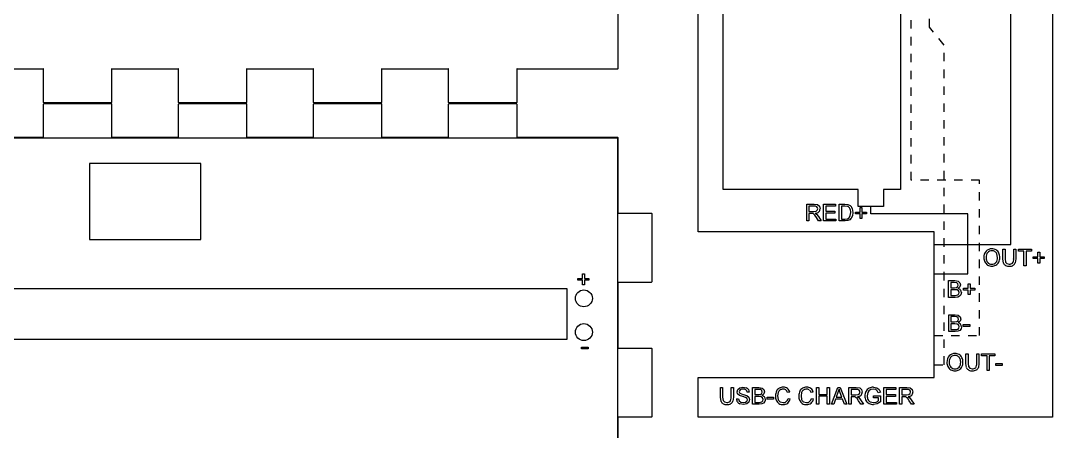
# Model space of a CAD drawing. Extents: x -34 to 366, y 525 to 825.
# Drawn here: x 62.4 to 184.7, y 700.1 to 748.8 of the extents above; entities that cross this region are included whole.
import ezdxf

# ---------------------------------------------------------------- set-up
doc = ezdxf.new("R2010")
doc.units = 0
doc.header["$MEASUREMENT"] = 0
doc.linetypes.add('SMALL-DASH', pattern=[2, 1, -1])
for name, color, linetype in [('CUT', 30, 'CONTINUOUS'), ('DASH', 6, 'CONTINUOUS'), ('ETCH', 96, 'CONTINUOUS')]:
    doc.layers.add(name, color=color, linetype=linetype)

msp = doc.modelspace()

# ---------------------------------------------------------------- linework, layer by layer
at = {"layer": 'CUT'}
for p, q in [((142.66, 723.76), (142.66, 813.76)), ((184.66, 813.76), (184.66, 701.76)), ((145.66, 728.76), (145.66, 804.76)), ((166.66, 804.76), (166.66, 728.76)), ((70.54, 731.86), (70.54, 722.86)), ((83.74, 731.86), (70.54, 731.86)), ((83.74, 722.86), (83.74, 731.86)), ((147.66, 728.76), (145.66, 728.76)), ((150.66, 728.76), (147.66, 728.76)), ((161.66, 728.76), (150.66, 728.76)), ((161.66, 726.76), (161.66, 728.76)), ((166.66, 728.76), (164.66, 728.76)), ((164.66, 728.76), (164.66, 726.76)), ((164.66, 726.76), (161.66, 726.76)), ((70.54, 722.86), (83.74, 722.86)), ((170.66, 723.76), (142.66, 723.76)), ((170.66, 706.46), (170.66, 723.76)), ((142.66, 706.46), (170.66, 706.46)), ((142.66, 705.76), (142.66, 706.46)), ((142.66, 701.76), (142.66, 705.76)), ((184.66, 701.76), (142.66, 701.76))]:
    msp.add_line(p, q, dxfattribs=at)
at = {"layer": 'CUT', "color": 0}
for p, q in [((133.21, 743.16), (133.21, 752.09)), ((57.21, 743.09), (65.07, 743.09)), ((65.08, 743.12), (65.07, 743.1)), ((65.07, 743.1), (65.07, 743.09)), ((65.07, 743.09), (65.08, 743.09)), ((65.07, 743.09), (65.07, 739.16)), ((65.09, 743.12), (65.08, 743.12)), ((65.08, 743.09), (65.1, 743.1)), ((65.1, 743.1), (65.09, 743.12)), ((73.2, 743.12), (73.18, 743.12)), ((73.18, 743.12), (73.18, 743.1)), ((73.18, 743.1), (73.2, 743.09)), ((73.21, 743.1), (73.2, 743.12)), ((73.2, 743.09), (73.21, 743.09)), ((73.21, 743.09), (73.21, 743.1)), ((73.21, 739.16), (73.21, 743.09)), ((73.21, 743.09), (81.07, 743.09)), ((81.08, 743.12), (81.07, 743.1)), ((81.07, 743.09), (81.1, 743.1)), ((81.07, 743.1), (81.07, 743.09)), ((81.07, 743.09), (81.07, 743.09)), ((81.07, 743.09), (81.07, 739.16)), ((81.09, 743.12), (81.08, 743.12)), ((81.1, 743.1), (81.09, 743.12)), ((89.2, 743.12), (89.18, 743.12)), ((89.18, 743.12), (89.18, 743.1)), ((89.18, 743.1), (89.2, 743.09)), ((89.21, 743.1), (89.2, 743.12)), ((89.2, 743.09), (89.21, 743.09)), ((89.21, 743.09), (89.21, 743.1)), ((89.21, 739.16), (89.21, 743.09)), ((89.21, 743.09), (97.07, 743.09)), ((97.08, 743.12), (97.07, 743.1)), ((97.07, 743.09), (97.1, 743.1)), ((97.07, 743.1), (97.07, 743.09)), ((97.07, 743.09), (97.07, 743.09)), ((97.07, 743.09), (97.07, 739.16)), ((97.09, 743.12), (97.08, 743.12)), ((97.1, 743.1), (97.09, 743.12)), ((105.2, 743.12), (105.18, 743.12)), ((105.18, 743.12), (105.18, 743.1)), ((105.18, 743.1), (105.2, 743.09)), ((105.21, 743.1), (105.2, 743.12)), ((105.2, 743.09), (105.21, 743.09)), ((105.21, 743.09), (105.21, 743.1)), ((105.21, 739.16), (105.21, 743.09)), ((105.21, 743.09), (113.07, 743.09)), ((113.08, 743.12), (113.07, 743.1)), ((113.07, 743.09), (113.1, 743.1)), ((113.07, 743.1), (113.07, 743.09)), ((113.07, 743.09), (113.07, 743.09)), ((113.07, 743.09), (113.07, 739.16)), ((113.09, 743.12), (113.08, 743.12)), ((113.1, 743.1), (113.09, 743.12)), ((121.2, 743.12), (121.18, 743.12)), ((121.18, 743.12), (121.18, 743.1)), ((121.18, 743.1), (121.2, 743.09)), ((121.21, 743.1), (121.2, 743.12)), ((121.2, 743.09), (121.21, 743.09)), ((121.21, 743.09), (121.21, 743.1)), ((121.21, 739.16), (121.21, 743.09)), ((121.21, 743.09), (133.14, 743.09)), ((133.14, 743.09), (133.15, 743.09)), ((133.15, 743.09), (133.19, 743.11)), ((133.19, 743.11), (133.21, 743.15)), ((133.21, 743.15), (133.21, 743.16)), ((65.07, 739.16), (65.07, 739.15)), ((65.07, 739.15), (65.09, 739.11)), ((65.09, 738.91), (65.07, 738.87)), ((65.07, 738.87), (65.07, 738.86)), ((65.07, 738.86), (65.07, 734.93)), ((65.09, 739.11), (65.12, 739.09)), ((65.13, 738.93), (65.09, 738.91)), ((65.12, 739.09), (65.14, 739.09)), ((65.14, 738.93), (65.13, 738.93)), ((65.14, 739.09), (73.14, 739.09)), ((73.14, 738.93), (65.14, 738.93)), ((73.14, 739.09), (73.15, 739.09)), ((73.15, 738.93), (73.14, 738.93)), ((73.15, 739.09), (73.19, 739.11)), ((73.19, 738.91), (73.15, 738.93)), ((73.19, 739.11), (73.21, 739.15)), ((73.21, 738.87), (73.19, 738.91)), ((73.21, 739.15), (73.21, 739.16)), ((73.21, 738.86), (73.21, 738.87)), ((73.21, 734.93), (73.21, 738.86)), ((81.07, 739.16), (81.07, 739.15)), ((81.07, 739.15), (81.09, 739.11)), ((81.09, 738.91), (81.07, 738.87)), ((81.07, 738.87), (81.07, 738.86)), ((81.07, 738.86), (81.07, 734.93)), ((81.09, 739.11), (81.13, 739.09)), ((81.13, 738.93), (81.09, 738.91)), ((81.13, 739.09), (81.14, 739.09)), ((81.14, 738.93), (81.13, 738.93)), ((81.14, 739.09), (89.14, 739.09)), ((89.14, 738.93), (81.14, 738.93)), ((89.14, 739.09), (89.15, 739.09)), ((89.15, 738.93), (89.14, 738.93)), ((89.15, 739.09), (89.19, 739.11)), ((89.19, 738.91), (89.15, 738.93)), ((89.19, 739.11), (89.21, 739.15)), ((89.21, 738.87), (89.19, 738.91)), ((89.21, 739.15), (89.21, 739.16)), ((89.21, 738.86), (89.21, 738.87)), ((89.21, 734.93), (89.21, 738.86)), ((97.07, 739.16), (97.07, 739.15)), ((97.07, 739.15), (97.09, 739.11)), ((97.09, 738.91), (97.07, 738.87)), ((97.07, 738.87), (97.07, 738.86)), ((97.07, 738.86), (97.07, 734.93)), ((97.09, 739.11), (97.13, 739.09)), ((97.13, 738.93), (97.09, 738.91)), ((97.13, 739.09), (97.14, 739.09)), ((97.14, 738.93), (97.13, 738.93)), ((97.14, 739.09), (105.14, 739.09)), ((105.14, 738.93), (97.14, 738.93)), ((105.14, 739.09), (105.15, 739.09)), ((105.15, 738.93), (105.14, 738.93)), ((105.15, 739.09), (105.19, 739.11)), ((105.19, 738.91), (105.15, 738.93)), ((105.19, 739.11), (105.21, 739.15)), ((105.21, 738.87), (105.19, 738.91)), ((105.21, 739.15), (105.21, 739.16)), ((105.21, 738.86), (105.21, 738.87)), ((105.21, 734.93), (105.21, 738.86)), ((113.07, 739.16), (113.07, 739.15)), ((113.07, 739.15), (113.09, 739.11)), ((113.09, 738.91), (113.07, 738.87)), ((113.07, 738.87), (113.07, 738.86)), ((113.07, 738.86), (113.07, 734.93)), ((113.09, 739.11), (113.12, 739.09)), ((113.13, 738.93), (113.09, 738.91)), ((113.12, 739.09), (113.14, 739.09)), ((113.14, 738.93), (113.13, 738.93)), ((113.14, 739.09), (121.14, 739.09)), ((121.14, 738.93), (113.14, 738.93)), ((121.14, 739.09), (121.15, 739.09)), ((121.15, 738.93), (121.14, 738.93)), ((121.15, 739.09), (121.19, 739.11)), ((121.19, 738.91), (121.15, 738.93)), ((121.19, 739.11), (121.21, 739.15)), ((121.21, 738.87), (121.19, 738.91)), ((121.21, 739.15), (121.21, 739.16)), ((121.21, 738.86), (121.21, 738.87)), ((121.21, 734.93), (121.21, 738.86)), ((65.07, 734.93), (57.21, 734.93)), ((65.07, 734.93), (65.07, 734.92)), ((65.1, 734.92), (65.07, 734.93)), ((65.07, 734.93), (65.07, 734.93)), ((65.07, 734.92), (65.08, 734.9)), ((65.08, 734.9), (65.09, 734.9)), ((65.09, 734.9), (65.1, 734.92)), ((73.2, 734.93), (73.18, 734.92)), ((73.18, 734.92), (73.18, 734.9)), ((73.18, 734.9), (73.2, 734.9)), ((73.21, 734.93), (73.2, 734.93)), ((73.2, 734.9), (73.21, 734.92)), ((81.07, 734.93), (73.21, 734.93)), ((73.21, 734.92), (73.21, 734.93)), ((81.07, 734.93), (81.07, 734.92)), ((81.08, 734.93), (81.07, 734.93)), ((81.07, 734.92), (81.08, 734.9)), ((81.1, 734.92), (81.08, 734.93)), ((81.08, 734.9), (81.09, 734.9)), ((81.09, 734.9), (81.1, 734.92)), ((89.2, 734.93), (89.18, 734.92)), ((89.18, 734.92), (89.18, 734.9)), ((89.18, 734.9), (89.2, 734.9)), ((89.21, 734.93), (89.2, 734.93)), ((89.2, 734.9), (89.21, 734.92)), ((97.07, 734.93), (89.21, 734.93)), ((89.21, 734.92), (89.21, 734.93)), ((97.07, 734.93), (97.07, 734.92)), ((97.08, 734.93), (97.07, 734.93)), ((97.07, 734.92), (97.08, 734.9)), ((97.1, 734.92), (97.08, 734.93)), ((97.08, 734.9), (97.1, 734.9)), ((97.1, 734.9), (97.1, 734.92)), ((105.2, 734.93), (105.18, 734.92)), ((105.18, 734.92), (105.18, 734.9)), ((105.18, 734.9), (105.2, 734.9)), ((105.21, 734.93), (105.2, 734.93)), ((105.2, 734.9), (105.21, 734.92)), ((113.07, 734.93), (105.21, 734.93)), ((105.21, 734.92), (105.21, 734.93)), ((113.07, 734.93), (113.07, 734.92)), ((113.1, 734.92), (113.07, 734.93)), ((113.07, 734.93), (113.07, 734.93)), ((113.07, 734.92), (113.08, 734.9)), ((113.08, 734.9), (113.09, 734.9)), ((113.09, 734.9), (113.1, 734.92)), ((121.2, 734.93), (121.18, 734.92)), ((121.18, 734.92), (121.18, 734.9)), ((121.18, 734.9), (121.2, 734.9)), ((121.21, 734.93), (121.2, 734.93)), ((121.2, 734.9), (121.21, 734.92)), ((133.14, 734.93), (121.21, 734.93)), ((121.21, 734.92), (121.21, 734.93)), ((133.15, 734.93), (133.14, 734.93)), ((133.19, 734.91), (133.15, 734.93)), ((133.21, 734.87), (133.19, 734.91)), ((133.21, 734.86), (133.21, 734.87)), ((133.21, 725.93), (133.21, 734.86)), ((133.2, 725.93), (133.18, 725.92)), ((133.18, 725.92), (133.18, 725.9)), ((133.18, 725.9), (133.2, 725.9)), ((133.21, 725.93), (133.2, 725.93)), ((133.2, 725.9), (133.21, 725.92)), ((137.14, 725.93), (133.21, 725.93)), ((133.21, 725.92), (133.21, 725.93)), ((137.15, 725.93), (137.14, 725.93)), ((137.19, 725.91), (137.15, 725.93)), ((137.21, 725.87), (137.19, 725.91)), ((137.21, 725.86), (137.21, 725.87)), ((137.21, 717.86), (137.21, 725.86)), ((133.2, 717.82), (133.18, 717.82)), ((133.18, 717.82), (133.18, 717.8)), ((133.18, 717.8), (133.2, 717.79)), ((133.21, 717.8), (133.2, 717.82)), ((133.2, 717.79), (133.21, 717.79)), ((133.21, 717.79), (133.21, 717.8)), ((133.21, 709.93), (133.21, 717.79)), ((133.21, 717.79), (137.14, 717.79)), ((137.14, 717.79), (137.15, 717.79)), ((137.15, 717.79), (137.19, 717.81)), ((137.19, 717.81), (137.21, 717.85)), ((137.21, 717.85), (137.21, 717.86)), ((133.2, 709.93), (133.18, 709.92)), ((133.18, 709.92), (133.18, 709.9)), ((133.18, 709.9), (133.2, 709.9)), ((133.21, 709.93), (133.2, 709.93)), ((133.2, 709.9), (133.21, 709.92)), ((137.14, 709.93), (133.21, 709.93)), ((133.21, 709.92), (133.21, 709.93)), ((137.15, 709.93), (137.14, 709.93)), ((137.19, 709.91), (137.15, 709.93)), ((137.21, 709.87), (137.19, 709.91)), ((137.21, 709.86), (137.21, 709.87)), ((137.21, 701.86), (137.21, 709.86)), ((137.19, 701.81), (137.21, 701.85)), ((137.21, 701.85), (137.21, 701.86)), ((133.2, 701.82), (133.18, 701.82)), ((133.18, 701.82), (133.18, 701.8)), ((133.18, 701.8), (133.2, 701.79)), ((133.21, 701.8), (133.2, 701.82)), ((133.2, 701.79), (133.21, 701.79)), ((133.21, 701.79), (133.21, 701.8)), ((133.21, 692.86), (133.21, 701.79)), ((133.21, 701.79), (137.14, 701.79)), ((137.14, 701.79), (137.15, 701.79)), ((137.15, 701.79), (137.19, 701.81))]:
    msp.add_line(p, q, dxfattribs=at)
at = {"layer": 'CUT'}
for centre in [(129.14, 715.86), (129.14, 711.86)]:
    msp.add_circle(centre, 1, dxfattribs=at)
at = {"layer": 'DASH', "linetype": 'SMALL-DASH'}
for p, q in [((167.93, 729.87), (167.93, 805.87)), ((170.1, 748.03), (170.1, 768.08)), ((171.84, 745.91), (170.1, 748.03)), ((171.84, 707.99), (171.84, 745.91)), ((176.02, 729.87), (167.93, 729.87)), ((176.02, 711.46), (176.02, 729.87)), ((170.66, 711.46), (176.02, 711.46)), ((170.66, 707.99), (171.84, 707.99))]:
    msp.add_line(p, q, dxfattribs=at)
at = {"layer": 'ETCH'}
for p, q in [((179.75, 722.26), (179.75, 751.16)), ((133.14, 734.86), (21.14, 734.86)), ((133.14, 692.86), (133.14, 734.86)), ((155.54, 725.04), (155.54, 727.03)), ((155.54, 727.03), (156.42, 727.03)), ((155.81, 726.8), (155.81, 726.15)), ((156.43, 726.8), (155.81, 726.8)), ((156.42, 727.03), (156.82, 726.98)), ((156.65, 726.19), (156.8, 726.31)), ((156.8, 726.31), (156.85, 726.48)), ((156.82, 726.98), (157.04, 726.79)), ((157.04, 726.79), (157.12, 726.49)), ((157.54, 725.04), (157.54, 727.03)), ((157.54, 727.03), (158.96, 727.03)), ((158.96, 726.8), (157.81, 726.8)), ((157.81, 726.8), (157.81, 726.19)), ((158.96, 727.03), (158.96, 726.8)), ((159.38, 725.04), (159.38, 727.03)), ((159.38, 727.03), (160.07, 727.03)), ((159.65, 726.8), (159.65, 725.27)), ((160.07, 726.8), (159.65, 726.8)), ((160.07, 727.03), (160.42, 727)), ((160.41, 726.76), (160.07, 726.8)), ((160.42, 727), (160.71, 726.86)), ((160.94, 726.52), (161.02, 726.05)), ((161.86, 726.08), (161.86, 726.63)), ((161.86, 726.63), (162.09, 726.63)), ((162.09, 726.63), (162.09, 726.08)), ((163.16, 725.87), (163.16, 726.76)), ((155.81, 726.15), (156.37, 726.15)), ((156.11, 725.92), (155.81, 725.92)), ((155.81, 725.92), (155.81, 725.04)), ((156.25, 725.91), (156.11, 725.92)), ((156.37, 725.86), (156.25, 725.91)), ((156.37, 726.15), (156.65, 726.19)), ((156.5, 725.73), (156.37, 725.86)), ((156.69, 725.46), (156.5, 725.73)), ((156.56, 725.95), (156.72, 725.85)), ((156.95, 725.04), (156.69, 725.46)), ((156.72, 725.85), (156.93, 725.58)), ((156.93, 725.58), (157.26, 725.04)), ((157.81, 726.19), (158.89, 726.19)), ((158.89, 725.96), (157.81, 725.96)), ((157.81, 725.96), (157.81, 725.27)), ((157.81, 725.27), (159.01, 725.27)), ((158.89, 726.19), (158.89, 725.96)), ((159.01, 725.27), (159.01, 725.04)), ((159.65, 725.27), (160.07, 725.27)), ((160.07, 725.27), (160.38, 725.31)), ((160.42, 725.08), (160.1, 725.04)), ((160.38, 725.31), (160.56, 725.41)), ((160.65, 725.18), (160.42, 725.08)), ((160.56, 725.41), (160.71, 725.67)), ((160.83, 725.36), (160.65, 725.18)), ((160.71, 725.67), (160.76, 726.05)), ((160.97, 725.65), (160.83, 725.36)), ((161.02, 726.05), (160.97, 725.65)), ((161.32, 725.87), (161.32, 726.08)), ((161.32, 726.08), (161.86, 726.08)), ((161.86, 725.87), (161.32, 725.87)), ((161.86, 725.32), (161.86, 725.87)), ((162.09, 725.32), (161.86, 725.32)), ((162.09, 726.08), (162.64, 726.08)), ((162.64, 725.87), (162.09, 725.87)), ((162.09, 725.87), (162.09, 725.32)), ((162.64, 726.08), (162.64, 725.87)), ((174.64, 725.87), (163.16, 725.87)), ((174.64, 718.76), (174.64, 725.87)), ((155.81, 725.04), (155.54, 725.04)), ((157.26, 725.04), (156.95, 725.04)), ((159.01, 725.04), (157.54, 725.04)), ((160.1, 725.04), (159.38, 725.04)), ((170.66, 722.26), (179.75, 722.26)), ((178.79, 720.55), (178.79, 721.7)), ((178.79, 721.7), (179.05, 721.7)), ((179.05, 721.7), (179.05, 720.55)), ((180.07, 720.55), (180.07, 721.7)), ((180.07, 721.7), (180.33, 721.7)), ((180.33, 721.7), (180.33, 720.55)), ((180.63, 721.47), (180.63, 721.7)), ((180.63, 721.7), (182.2, 721.7)), ((181.28, 721.47), (180.63, 721.47)), ((181.28, 719.71), (181.28, 721.47)), ((182.2, 721.47), (181.55, 721.47)), ((181.55, 721.47), (181.55, 719.71)), ((182.2, 721.7), (182.2, 721.47)), ((178.16, 720.7), (178.08, 721.13)), ((178.86, 720.05), (178.79, 720.55)), ((179.05, 720.55), (179.1, 720.17)), ((179.1, 720.17), (179.26, 719.98)), ((180.33, 720.55), (180.26, 720.07)), ((182.39, 720.58), (182.39, 720.8)), ((182.39, 720.8), (182.93, 720.8)), ((182.93, 720.58), (182.39, 720.58)), ((182.93, 720.8), (182.93, 721.34)), ((182.93, 721.34), (183.16, 721.34)), ((182.93, 720.04), (182.93, 720.58)), ((183.16, 721.34), (183.16, 720.8)), ((183.16, 720.8), (183.7, 720.8)), ((183.7, 720.58), (183.16, 720.58)), ((183.16, 720.58), (183.16, 720.04)), ((183.7, 720.8), (183.7, 720.58)), ((179.26, 719.98), (179.54, 719.92)), ((181.55, 719.71), (181.28, 719.71)), ((183.16, 720.04), (182.93, 720.04)), ((128.42, 718.01), (128.42, 718.23)), ((128.42, 718.23), (128.96, 718.23)), ((128.96, 718.01), (128.42, 718.01)), ((128.96, 718.23), (128.96, 718.77)), ((128.96, 718.77), (129.19, 718.77)), ((128.96, 717.47), (128.96, 718.01)), ((129.19, 718.77), (129.19, 718.23)), ((129.19, 718.23), (129.74, 718.23)), ((129.74, 718.01), (129.19, 718.01)), ((129.19, 718.01), (129.19, 717.47)), ((129.74, 718.23), (129.74, 718.01)), ((170.66, 718.76), (174.64, 718.76)), ((172.36, 715.98), (172.36, 717.97)), ((172.36, 717.97), (173.11, 717.97)), ((172.63, 717.74), (172.63, 717.12)), ((173.02, 717.74), (172.63, 717.74)), ((173.32, 717.71), (173.02, 717.74)), ((173.11, 717.97), (173.48, 717.91)), ((173.48, 717.91), (173.69, 717.72)), ((127.14, 717.01), (27.14, 717.01)), ((127.14, 711.01), (127.14, 717.01)), ((129.19, 717.47), (128.96, 717.47)), ((172.63, 717.12), (173.05, 717.12)), ((172.63, 716.89), (172.63, 716.21)), ((173.08, 716.89), (172.63, 716.89)), ((173.05, 717.12), (173.3, 717.15)), ((173.37, 716.86), (173.08, 716.89)), ((173.3, 717.15), (173.46, 717.25)), ((173.46, 717.6), (173.32, 717.71)), ((173.54, 716.74), (173.37, 716.86)), ((173.51, 717.43), (173.46, 717.6)), ((173.46, 717.25), (173.51, 717.43)), ((173.7, 717.21), (173.49, 717.03)), ((173.6, 716.55), (173.54, 716.74)), ((173.56, 716.38), (173.6, 716.55)), ((173.69, 717.72), (173.77, 717.45)), ((173.77, 717.45), (173.7, 717.21)), ((173.87, 716.55), (173.81, 716.29)), ((174.14, 716.85), (174.14, 717.06)), ((174.14, 717.06), (174.69, 717.06)), ((174.69, 716.85), (174.14, 716.85)), ((174.69, 717.06), (174.69, 717.6)), ((174.69, 717.6), (174.92, 717.6)), ((174.69, 716.3), (174.69, 716.85)), ((174.92, 717.6), (174.92, 717.06)), ((174.92, 717.06), (175.46, 717.06)), ((175.46, 716.85), (174.92, 716.85)), ((174.92, 716.85), (174.92, 716.3)), ((175.46, 717.06), (175.46, 716.85)), ((173.12, 715.98), (172.36, 715.98)), ((172.63, 716.21), (173.13, 716.21)), ((173.44, 716.01), (173.12, 715.98)), ((173.13, 716.21), (173.31, 716.22)), ((173.31, 716.22), (173.46, 716.27)), ((173.66, 716.11), (173.44, 716.01)), ((173.46, 716.27), (173.56, 716.38)), ((173.81, 716.29), (173.66, 716.11)), ((174.92, 716.3), (174.69, 716.3)), ((172.38, 711.93), (172.38, 713.91)), ((172.38, 713.91), (173.13, 713.91)), ((172.64, 713.69), (172.64, 713.07)), ((173.04, 713.69), (172.64, 713.69)), ((172.64, 713.07), (173.07, 713.07)), ((172.64, 712.84), (172.64, 712.16)), ((173.1, 712.84), (172.64, 712.84)), ((173.34, 713.66), (173.04, 713.69)), ((173.07, 713.07), (173.32, 713.1)), ((173.39, 712.81), (173.1, 712.84)), ((173.13, 713.91), (173.49, 713.85)), ((173.32, 713.1), (173.47, 713.2)), ((173.48, 713.55), (173.34, 713.66)), ((173.47, 713.2), (173.52, 713.37)), ((173.52, 713.37), (173.48, 713.55)), ((173.49, 713.85), (173.71, 713.67)), ((173.72, 713.16), (173.51, 712.98)), ((173.71, 713.67), (173.79, 713.4)), ((173.79, 713.4), (173.72, 713.16)), ((173.14, 711.93), (172.38, 711.93)), ((172.64, 712.16), (173.14, 712.16)), ((173.14, 712.16), (173.33, 712.17)), ((173.46, 711.96), (173.14, 711.93)), ((173.33, 712.17), (173.48, 712.22)), ((173.56, 712.69), (173.39, 712.81)), ((173.68, 712.06), (173.46, 711.96)), ((173.48, 712.22), (173.58, 712.33)), ((173.62, 712.5), (173.56, 712.69)), ((173.58, 712.33), (173.62, 712.5)), ((173.83, 712.24), (173.68, 712.06)), ((173.89, 712.5), (173.83, 712.24)), ((174.1, 712.52), (174.1, 712.75)), ((174.1, 712.75), (174.86, 712.75)), ((174.86, 712.52), (174.1, 712.52)), ((174.86, 712.75), (174.86, 712.52)), ((27.14, 711.01), (127.14, 711.01)), ((128.87, 709.86), (128.87, 710.09)), ((128.87, 710.09), (129.63, 710.09)), ((129.63, 709.86), (128.87, 709.86)), ((129.63, 710.09), (129.63, 709.86)), ((174.42, 708.14), (174.42, 709.29)), ((174.42, 709.29), (174.68, 709.29)), ((174.68, 709.29), (174.68, 708.14)), ((175.69, 708.14), (175.69, 709.29)), ((175.69, 709.29), (175.96, 709.29)), ((175.96, 709.29), (175.96, 708.14)), ((176.26, 709.06), (176.26, 709.29)), ((176.26, 709.29), (177.83, 709.29)), ((177.83, 709.29), (177.83, 709.06)), ((173.79, 708.29), (173.71, 708.72)), ((174.49, 707.64), (174.42, 708.14)), ((174.68, 708.14), (174.73, 707.76)), ((175.96, 708.14), (175.89, 707.66)), ((176.91, 709.06), (176.26, 709.06)), ((176.91, 707.3), (176.91, 709.06)), ((177.83, 709.06), (177.18, 709.06)), ((177.18, 709.06), (177.18, 707.3)), ((177.96, 707.89), (177.96, 708.12)), ((177.96, 708.12), (178.72, 708.12)), ((178.72, 708.12), (178.72, 707.89)), ((174.73, 707.76), (174.89, 707.57)), ((174.89, 707.57), (175.17, 707.51)), ((177.18, 707.3), (176.91, 707.3)), ((178.72, 707.89), (177.96, 707.89)), ((145.31, 704.13), (145.31, 705.28)), ((145.31, 705.28), (145.58, 705.28)), ((145.58, 705.28), (145.58, 704.14)), ((146.59, 704.14), (146.59, 705.28)), ((146.59, 705.28), (146.86, 705.28)), ((146.86, 705.28), (146.86, 704.13)), ((147.29, 704.77), (147.38, 705.05)), ((147.36, 704.52), (147.29, 704.77)), ((147.58, 704.34), (147.36, 704.52)), ((147.38, 705.05), (147.62, 705.25)), ((147.55, 704.79), (147.63, 704.61)), ((147.96, 704.21), (147.58, 704.34)), ((147.62, 705.25), (147.99, 705.32)), ((147.63, 704.61), (148.02, 704.47)), ((147.99, 705.32), (148.38, 705.25)), ((148.02, 704.47), (148.45, 704.34)), ((148.45, 704.34), (148.7, 704.14)), ((148.74, 704.73), (148.47, 704.72)), ((148.64, 705.04), (148.74, 704.73)), ((149.13, 703.3), (149.13, 705.28)), ((149.13, 705.28), (149.88, 705.28)), ((149.4, 705.06), (149.4, 704.44)), ((149.79, 705.06), (149.4, 705.06)), ((149.4, 704.44), (149.83, 704.44)), ((150.1, 705.03), (149.79, 705.06)), ((149.83, 704.44), (150.08, 704.46)), ((149.88, 705.28), (150.25, 705.22)), ((150.08, 704.46), (150.23, 704.57)), ((150.23, 704.92), (150.1, 705.03)), ((150.28, 704.74), (150.23, 704.92)), ((150.23, 704.57), (150.28, 704.74)), ((150.25, 705.22), (150.46, 705.04)), ((150.47, 704.53), (150.26, 704.34)), ((150.46, 705.04), (150.54, 704.77)), ((150.54, 704.77), (150.47, 704.53)), ((152.16, 704.69), (152.1, 704.31)), ((152.1, 704.31), (152.17, 703.86)), ((153.54, 704.74), (153.28, 704.68)), ((154.93, 704.69), (154.87, 704.31)), ((154.87, 704.31), (154.94, 703.86)), ((156.31, 704.74), (156.05, 704.68)), ((156.7, 703.3), (156.7, 705.28)), ((156.7, 705.28), (156.96, 705.28)), ((156.96, 705.28), (156.96, 704.46)), ((156.96, 704.46), (157.98, 704.46)), ((157.98, 704.46), (157.98, 705.28)), ((157.98, 705.28), (158.24, 705.28)), ((158.24, 705.28), (158.24, 703.3)), ((158.47, 703.3), (159.22, 705.28)), ((159.25, 704.7), (159.03, 704.12)), ((159.22, 705.28), (159.51, 705.28)), ((159.37, 705.08), (159.25, 704.7)), ((159.51, 704.66), (159.37, 705.08)), ((159.51, 705.28), (160.31, 703.3)), ((159.72, 704.12), (159.51, 704.66)), ((160.54, 703.3), (160.54, 705.28)), ((160.54, 705.28), (161.42, 705.28)), ((160.81, 705.06), (160.81, 704.4)), ((161.43, 705.06), (160.81, 705.06)), ((160.81, 704.4), (161.37, 704.4)), ((161.37, 704.4), (161.65, 704.44)), ((161.42, 705.28), (161.82, 705.23)), ((161.65, 704.44), (161.8, 704.56)), ((161.8, 704.56), (161.86, 704.74)), ((161.82, 705.23), (162.04, 705.04)), ((162.04, 705.04), (162.12, 704.74)), ((162.79, 704.69), (162.71, 704.29)), ((162.92, 704.89), (162.79, 704.69)), ((163.13, 705.04), (162.92, 704.89)), ((163.45, 705.09), (163.13, 705.04)), ((163.45, 705.32), (163.84, 705.25)), ((163.72, 705.04), (163.45, 705.09)), ((163.46, 704.08), (163.46, 704.31)), ((163.46, 704.31), (164.3, 704.31)), ((163.91, 704.9), (163.72, 705.04)), ((163.84, 705.25), (164.12, 705.05)), ((164.03, 704.66), (163.91, 704.9)), ((164.27, 704.73), (164.03, 704.66)), ((164.12, 705.05), (164.27, 704.73)), ((164.3, 704.31), (164.3, 703.57)), ((164.7, 703.3), (164.7, 705.28)), ((164.7, 705.28), (166.12, 705.28)), ((166.12, 705.06), (164.96, 705.06)), ((164.96, 705.06), (164.96, 704.44)), ((164.96, 704.44), (166.05, 704.44)), ((166.05, 704.44), (166.05, 704.21)), ((166.12, 705.28), (166.12, 705.06)), ((166.54, 703.3), (166.54, 705.28)), ((166.54, 705.28), (167.42, 705.28)), ((166.81, 705.06), (166.81, 704.4)), ((167.43, 705.06), (166.81, 705.06)), ((166.81, 704.4), (167.37, 704.4)), ((167.37, 704.4), (167.65, 704.44)), ((167.42, 705.28), (167.82, 705.23)), ((167.65, 704.44), (167.8, 704.56)), ((167.8, 704.56), (167.86, 704.74)), ((167.82, 705.23), (168.04, 705.04)), ((168.04, 705.04), (168.12, 704.74)), ((145.39, 703.64), (145.31, 704.13)), ((145.58, 704.14), (145.63, 703.76)), ((145.63, 703.76), (145.79, 703.57)), ((145.79, 703.57), (146.07, 703.5)), ((146.86, 704.13), (146.79, 703.66)), ((147.22, 703.95), (147.47, 703.96)), ((147.47, 703.96), (147.55, 703.71)), ((147.55, 703.71), (147.74, 703.55)), ((148.06, 703.26), (147.61, 703.34)), ((147.74, 703.55), (148.04, 703.49)), ((148.3, 704.11), (147.96, 704.21)), ((148.04, 703.49), (148.3, 703.53)), ((148.44, 703.34), (148.06, 703.26)), ((148.47, 704), (148.3, 704.11)), ((148.3, 703.53), (148.46, 703.66)), ((148.69, 703.56), (148.44, 703.34)), ((148.46, 703.66), (148.52, 703.83)), ((148.52, 703.83), (148.47, 704)), ((148.78, 703.86), (148.69, 703.56)), ((148.7, 704.14), (148.78, 703.86)), ((149.89, 703.3), (149.13, 703.3)), ((149.4, 704.21), (149.4, 703.52)), ((149.86, 704.21), (149.4, 704.21)), ((149.4, 703.52), (149.9, 703.52)), ((150.15, 704.18), (149.86, 704.21)), ((150.22, 703.33), (149.89, 703.3)), ((149.9, 703.52), (150.08, 703.53)), ((150.08, 703.53), (150.23, 703.59)), ((150.31, 704.06), (150.15, 704.18)), ((150.43, 703.43), (150.22, 703.33)), ((150.23, 703.59), (150.33, 703.7)), ((150.37, 703.87), (150.31, 704.06)), ((150.33, 703.7), (150.37, 703.87)), ((150.58, 703.61), (150.43, 703.43)), ((150.64, 703.87), (150.58, 703.61)), ((150.86, 703.89), (150.86, 704.12)), ((150.86, 704.12), (151.62, 704.12)), ((151.62, 703.89), (150.86, 703.89)), ((151.62, 704.12), (151.62, 703.89)), ((152.4, 703.58), (152.74, 703.49)), ((153.33, 703.99), (153.59, 703.93)), ((155.17, 703.58), (155.51, 703.49)), ((156.1, 703.99), (156.36, 703.93)), ((156.96, 703.3), (156.7, 703.3)), ((157.98, 704.24), (156.96, 704.24)), ((156.96, 704.24), (156.96, 703.3)), ((157.98, 703.3), (157.98, 704.24)), ((158.24, 703.3), (157.98, 703.3)), ((158.75, 703.3), (158.47, 703.3)), ((158.96, 703.9), (158.75, 703.3)), ((159.8, 703.9), (158.96, 703.9)), ((159.03, 704.12), (159.72, 704.12)), ((160.02, 703.3), (159.8, 703.9)), ((160.31, 703.3), (160.02, 703.3)), ((160.81, 703.3), (160.54, 703.3)), ((161.11, 704.18), (160.81, 704.18)), ((160.81, 704.18), (160.81, 703.3)), ((161.26, 704.17), (161.11, 704.18)), ((161.37, 704.11), (161.26, 704.17)), ((161.51, 703.98), (161.37, 704.11)), ((161.69, 703.71), (161.51, 703.98)), ((161.57, 704.2), (161.72, 704.1)), ((161.95, 703.3), (161.69, 703.71)), ((161.72, 704.1), (161.93, 703.84)), ((161.93, 703.84), (162.27, 703.3)), ((162.27, 703.3), (161.95, 703.3)), ((163.07, 703.58), (163.45, 703.49)), ((163.45, 703.49), (163.79, 703.56)), ((164.04, 704.08), (163.46, 704.08)), ((163.9, 703.34), (163.47, 703.26)), ((163.79, 703.56), (164.04, 703.7)), ((164.3, 703.57), (163.9, 703.34)), ((164.04, 703.7), (164.04, 704.08)), ((166.17, 703.3), (164.7, 703.3)), ((166.05, 704.21), (164.96, 704.21)), ((164.96, 704.21), (164.96, 703.52)), ((164.96, 703.52), (166.17, 703.52)), ((166.17, 703.52), (166.17, 703.3)), ((166.81, 703.3), (166.54, 703.3)), ((167.11, 704.18), (166.81, 704.18)), ((166.81, 704.18), (166.81, 703.3)), ((167.26, 704.17), (167.11, 704.18)), ((167.37, 704.11), (167.26, 704.17)), ((167.51, 703.98), (167.37, 704.11)), ((167.69, 703.71), (167.51, 703.98)), ((167.57, 704.2), (167.72, 704.1)), ((167.95, 703.3), (167.69, 703.71)), ((167.72, 704.1), (167.93, 703.84)), ((167.93, 703.84), (168.27, 703.3)), ((168.27, 703.3), (167.95, 703.3))]:
    msp.add_line(p, q, dxfattribs=at)
for centre, radius, start, end in [((156.47, 726.32), 0.481, 54.0645, 94.8183), ((156.56, 726.49), 0.292, 358.5374, 49.501), ((156.62, 726.48), 0.503, 316.8979, 1.4775), ((160.2, 726.29), 0.517, 28.7376, 66.6891), ((159.82, 726.11), 0.938, 356.7069, 27.2201), ((160.18, 726.25), 0.809, 19.8448, 49.4051), ((156.51, 726.63), 0.683, 274.1947, 313.3595), ((177.62, 720.74), 1.09, 139.0181, 183.3633), ((177.45, 720.84), 0.896, 88.0119, 136.6466), ((177.47, 720.83), 0.675, 89.1256, 134.2569), ((177.5, 720.79), 0.942, 59.3168, 90.7986), ((177.49, 720.85), 0.654, 57.9751, 90.7483), ((177.5, 720.88), 0.63, 23.601, 57.6935), ((177.54, 720.87), 0.859, 25.5536, 59.2156), ((177.67, 720.68), 1.13, 179.8053, 205.8858), ((177.44, 720.56), 0.872, 205.3396, 238.5528), ((177.65, 720.76), 0.853, 139.3427, 185.6239), ((177.59, 720.63), 0.793, 176.7911, 221.0382), ((177.32, 720.65), 0.841, 320.2752, 3.7049), ((177.23, 720.72), 1.2, 359.01, 25.3628), ((177.25, 720.68), 1.18, 333.7539, 0.9862), ((179.3, 720.47), 0.771, 326.9103, 6.296), ((177.47, 720.61), 0.93, 238.6382, 270.9229), ((177.46, 720.54), 0.638, 222.5473, 271.4097), ((177.5, 720.54), 0.637, 268.3608, 317.7411), ((177.49, 720.65), 0.978, 269.6681, 299.0428), ((177.56, 720.53), 0.832, 298.994, 333.9084), ((179.37, 720.25), 0.547, 201.8641, 241.8835), ((179.53, 720.6), 0.93, 243.5785, 272.2827), ((179.59, 720.44), 0.527, 264.2937, 311.7805), ((179.6, 720.52), 0.845, 267.3886, 299.7569), ((179.72, 720.28), 0.579, 301.0222, 338.8513), ((173.36, 716.51), 0.529, 39.2232, 76.0155), ((173.4, 716.56), 0.471, 358.7818, 37.7733), ((173.38, 712.46), 0.529, 39.2232, 76.0155), ((173.41, 712.51), 0.471, 358.7818, 37.7733), ((173.08, 708.43), 0.896, 88.0119, 136.6466), ((173.12, 708.38), 0.942, 59.3168, 90.7986), ((173.17, 708.45), 0.859, 25.5536, 59.2156), ((173.25, 708.33), 1.09, 139.0181, 183.3633), ((173.29, 708.26), 1.13, 179.8053, 205.8858), ((173.28, 708.35), 0.853, 139.3427, 185.6239), ((173.22, 708.22), 0.793, 176.7911, 221.0382), ((173.1, 708.42), 0.675, 89.1256, 134.2569), ((173.12, 708.44), 0.654, 57.9751, 90.7483), ((173.13, 708.46), 0.63, 23.601, 57.6935), ((172.95, 708.24), 0.841, 320.2752, 3.7049), ((172.88, 708.27), 1.18, 333.7539, 0.9862), ((172.86, 708.31), 1.2, 359.01, 25.3628), ((174.93, 708.06), 0.771, 326.9103, 6.296), ((173.07, 708.14), 0.872, 205.3396, 238.5528), ((173.09, 708.19), 0.93, 238.6382, 270.9229), ((173.09, 708.13), 0.638, 222.5473, 271.4097), ((173.13, 708.13), 0.637, 268.3608, 317.7411), ((173.12, 708.24), 0.978, 269.6681, 299.0428), ((173.19, 708.12), 0.832, 298.994, 333.9084), ((175, 707.84), 0.547, 201.8641, 241.8835), ((175.16, 708.19), 0.93, 243.5785, 272.2827), ((175.22, 708.03), 0.527, 264.2937, 311.7805), ((175.23, 708.11), 0.845, 267.3886, 299.7569), ((175.35, 707.87), 0.579, 301.0222, 338.8513), ((147.82, 704.79), 0.268, 127.1397, 179.8113), ((147.96, 704.57), 0.526, 85.2123, 124.0268), ((148.04, 704.57), 0.518, 54.6225, 94.0836), ((148.07, 704.7), 0.4, 2.865, 48.4107), ((148.17, 704.73), 0.561, 34.0157, 68.5027), ((150.13, 703.83), 0.529, 39.2232, 76.0155), ((153.02, 704.33), 1.18, 154.1895, 181.3403), ((153.19, 704.29), 1.36, 179.5693, 202.7241), ((152.68, 704.49), 0.811, 118.9672, 153.8264), ((152.71, 704.51), 0.579, 125.6549, 162.2947), ((152.75, 704.35), 0.972, 89.406, 118.8149), ((152.73, 704.46), 0.632, 87.9445, 124.3331), ((152.77, 704.57), 0.526, 54.2333, 92.178), ((152.79, 704.52), 0.802, 54.003, 91.9103), ((152.68, 704.52), 0.613, 14.5088, 49.8763), ((152.77, 704.54), 0.794, 14.3612, 52.1041), ((155.79, 704.33), 1.18, 154.1895, 181.3403), ((155.96, 704.29), 1.36, 179.5693, 202.7241), ((155.45, 704.49), 0.811, 118.9672, 153.8264), ((155.48, 704.51), 0.579, 125.6549, 162.2947), ((155.52, 704.35), 0.972, 89.406, 118.8149), ((155.5, 704.46), 0.632, 87.9445, 124.3331), ((155.54, 704.57), 0.526, 54.2333, 92.178), ((155.56, 704.52), 0.802, 54.003, 91.9103), ((155.46, 704.52), 0.613, 14.5088, 49.8763), ((155.55, 704.54), 0.794, 14.3612, 52.1041), ((161.47, 704.58), 0.481, 54.0645, 94.8183), ((161.52, 704.88), 0.683, 274.1947, 313.3595), ((161.56, 704.74), 0.292, 358.5374, 49.501), ((161.62, 704.73), 0.503, 316.8979, 1.4775), ((163.67, 704.29), 1.23, 154.1761, 180.4069), ((163.58, 704.26), 1.14, 179.1846, 206.9114), ((163.31, 704.48), 0.811, 118.2742, 155.2277), ((163.68, 704.26), 0.971, 178.0964, 205.2967), ((163.43, 704.21), 1.11, 88.8397, 117.1763), ((167.47, 704.58), 0.481, 54.0645, 94.8183), ((167.52, 704.88), 0.683, 274.1947, 313.3595), ((167.56, 704.74), 0.292, 358.5374, 49.501), ((167.62, 704.73), 0.503, 316.8979, 1.4775), ((145.9, 703.84), 0.547, 201.8641, 241.8835), ((146.05, 704.19), 0.93, 243.5785, 272.2827), ((146.12, 704.03), 0.527, 264.2937, 311.7805), ((146.13, 704.1), 0.845, 267.3886, 299.7569), ((145.82, 704.05), 0.771, 326.9103, 6.296), ((146.25, 703.87), 0.579, 301.0222, 338.8513), ((147.92, 703.96), 0.702, 180.7654, 212.2313), ((147.86, 703.92), 0.631, 212.3737, 246.6721), ((150.17, 703.88), 0.471, 358.7818, 37.7733), ((152.7, 704.07), 0.819, 201.5832, 236.2712), ((152.69, 704.05), 0.55, 199.9453, 238.6356), ((152.73, 704.2), 0.944, 239.3358, 272.5286), ((152.76, 704.06), 0.571, 268.3457, 309.0396), ((152.79, 704.08), 0.819, 268.2707, 307.7418), ((152.69, 704.1), 0.65, 311.7201, 350.4962), ((152.72, 704.11), 0.89, 310.0563, 348.0066), ((155.47, 704.07), 0.819, 201.5832, 236.2712), ((155.46, 704.05), 0.55, 199.9453, 238.6356), ((155.5, 704.2), 0.944, 239.3358, 272.5286), ((155.53, 704.06), 0.571, 268.3457, 309.0396), ((155.56, 704.08), 0.819, 268.2707, 307.7418), ((155.46, 704.1), 0.65, 311.7201, 350.4962), ((155.49, 704.11), 0.89, 310.0563, 348.0066), ((163.31, 704.13), 0.834, 207.1076, 243.0702), ((163.33, 704.11), 0.591, 206.5011, 243.981), ((163.46, 704.41), 1.15, 242.8874, 270.7569)]:
    msp.add_arc(centre, radius, start, end, dxfattribs=at)

doc.saveas('drawing.dxf')
